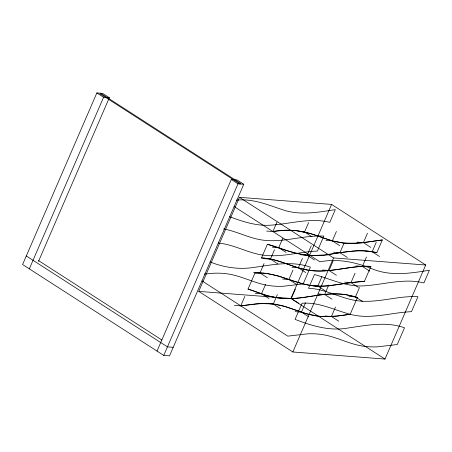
<?xml version="1.0" encoding="UTF-8"?>
<svg xmlns="http://www.w3.org/2000/svg" width="452" height="452" viewBox="0 0 452 452"><rect width="100%" height="100%" fill="white"/><g stroke="black" fill="none" stroke-linecap="round" stroke-linejoin="round"><path stroke-width="0.68" d="M38.443 261.522L109.333 97.705L102.615 93.378L96.852 92.931L22.6 264.522L163.748 355.413L169.511 355.86L243.764 184.269L237.04 179.941L231.283 179.495L157.03 351.085M29.323 268.85L103.576 97.265L109.333 97.705M163.748 355.413L238.001 183.823L243.764 184.269M198.756 291.393L239.458 197.338L331.61 204.417L425.711 265.008L385.008 359.069L292.856 351.989L198.756 291.393L291.286 298.501L298.676 303.264M244.831 296.439L240.758 305.846L234.424 305.354M254.86 291.404L248.018 289.071L254.99 272.963L261.256 272.997A178.246 98.542 -57.2 0 1 267.301 273.539L278.076 275.861L292.438 280.771M348.825 282.924L364.419 281.364L370.906 266.381C351.272 265.239 332.163 272.669 312.501 270.697A178.348 98.598 -57.2 0 1 309.513 270.341C293.015 268.087 278.347 258.442 261.476 257.973L267.414 244.244L275.11 246.436L286.687 250.515M276.986 222.124L272.918 231.531L266.584 231.045M253.64 272.499L259.973 272.985L264.047 263.584M264.109 258.657L270.443 259.143L274.517 249.736M272.381 247.182L278.72 247.673L282.788 238.266M255.188 293.275L261.522 293.76L265.595 284.353M266.968 303.535L273.302 304.021L277.37 294.614M298.213 231.503L304.552 231.989L308.62 222.582M282.568 279.02L288.907 279.505L292.975 270.104M291.998 267.301L298.337 267.787L302.405 258.38M300.8 254.77L307.134 255.256L311.202 245.854M331.61 204.417L290.907 298.473L385.008 359.069M291.286 298.501L295.354 289.094M295.116 311.654L301.45 312.146L305.524 302.738M325.994 240.368L332.327 240.854L336.395 231.447M311.496 285.551L317.835 286.037L321.903 276.63M292.856 351.989L333.553 257.934L425.711 265.008M322.671 270.002L329.005 270.488L333.079 261.087M287.37 250.753L295.693 253.295L303.642 254.883A178.026 98.423 -57.2 0 0 306.631 255.233A177.546 98.157 -57.2 0 0 312.778 255.544L324.039 254.939L339.91 252.724L344.017 243.323M318.315 293.986L324.649 294.472L328.723 285.065M325.073 315.982L331.406 316.468L335.474 307.066M357.069 242.142L363.402 242.628L367.476 233.226M344.639 282.138L350.972 282.624L355.046 273.217M356.057 265.929L362.391 266.414L366.459 257.013M365.821 251.255L372.16 251.741L376.228 242.334M349.102 296.422L355.441 296.913L359.509 287.506M350.193 314.247L336.842 316.061L324.05 316.592A176.337 97.485 -57.2 0 1 317.971 316.123L306.445 313.728L284.506 306.366L272.98 303.97L260.601 303.541L240.758 305.846L255.747 303.868L266.9 303.501A176.337 97.485 -57.2 0 1 272.98 303.97C284.896 305.253 295.738 310.671 307.145 313.925C321.157 318.174 336 316.62 350.193 314.247L357.447 297.478L346.079 294.721A177.257 97.994 -57.2 0 0 340.096 294.037A178.37 98.609 -57.2 0 0 336.237 293.873C319.688 293.585 303.608 298.778 287.071 298.625A177.952 98.378 -57.2 0 1 281.681 298.382A177.805 98.299 -57.2 0 1 277.929 297.964L267.177 295.602L248.018 289.071M333.61 252.239C343.074 253.425 352.424 250.188 361.95 250.787A176.721 97.7 -57.2 0 1 365.041 250.905A177.127 97.926 -57.2 0 1 368.826 251.233L376.849 252.645L382.352 239.939L378.996 240.424M334.87 253.493C348.69 251.278 363.063 249.244 376.849 252.645M309.157 296.58L313.36 295.941M334.028 253.617C310.575 259.454 289.263 251.696 267.414 244.244M308.315 296.704C291.856 299.766 274.562 299.348 258.934 292.873M378.16 240.543L361.459 242.86L349.441 243.408A176.67 97.672 -57.2 0 1 343.334 243.006A178.986 98.948 -57.2 0 1 341.096 242.718L333.164 241.097L324.169 238.294M347.989 283.048L330.44 285.5L318.411 286.071A176.732 97.705 -57.2 0 1 312.298 285.687A178.619 98.751 -57.2 0 1 310.066 285.404L302.117 283.799L293.122 281.008M382.352 239.939L362.278 242.775L355.764 243.306L343.334 243.006L331.757 240.718L309.818 233.356L298.337 230.853A177.031 97.869 -57.2 0 0 292.286 230.328A179.133 99.033 -57.2 0 0 289.958 230.26L281.98 230.537L272.918 231.531C290.122 228.096 307.473 231.673 323.491 238.051M314.196 295.811C328.519 293.399 343.514 292.698 357.447 297.478M204.406 274.059L213.553 273.245A180.337 99.7 -57.2 0 1 231.791 274.647C243.17 277.076 253.679 282.421 265.064 284.85A180.337 99.7 -57.2 0 0 283.302 286.252L303.145 283.952L310.4 267.183C291.998 260.623 272.437 264.765 253.747 267.448C238.978 269.72 223.87 267.533 210.073 261.923M236.373 200.185C253.273 198.253 269.03 205.377 284.709 210.417C301.269 215.463 318.626 212.169 335.299 209.638L329.802 222.35C310.626 217.514 291.263 223.644 272.093 225.062C257.391 226.497 243.199 221.791 229.644 216.694M364.419 281.364C353.272 281.765 342.322 284.172 331.265 285.41C306.524 290.579 285.184 274.5 261.256 272.997A179.116 99.028 -57.2 0 0 254.99 272.963M370.906 266.381C353.306 265.448 336.203 271.132 318.643 271.025A177.342 98.044 -57.2 0 1 312.501 270.697C296.817 269.369 282.975 260.827 267.494 258.584A179.71 99.35 -57.2 0 0 264.51 258.216L261.476 257.973M173.212 347.305L167.449 346.865L26.301 255.973M218.237 243.063C234.565 244.47 248.945 253.815 265.251 255.386C282.794 257.25 299.93 251.736 317.372 251.069L323.858 236.08C304.224 235.04 285.105 242.272 265.454 240.402C250.86 239.21 237.899 231.616 223.667 228.898M255.538 291.647L258.256 292.63M100.632 93.281L100.18 93.897L239.984 183.924L240.368 183.761L240.436 183.303L100.632 93.281L100.18 93.897M240.436 183.303L239.984 183.924M363.402 242.628L370.798 247.391M372.16 251.741L379.55 256.504M332.327 240.854L339.718 245.617M96.852 92.931L103.576 97.265M231.283 179.495L238.001 183.823M362.391 266.414L369.787 271.177M339.949 252.724L347.339 257.487M304.552 231.989L311.942 236.746M239.458 197.338L333.553 257.934M234.153 206.57L319.965 261.827C338.124 258.267 356.464 262.324 373.273 269.296C391.319 276.336 410.885 273.302 429.4 270.234L423.897 282.946C404.726 278.11 385.364 284.235 366.193 285.653C348.029 287.766 331.452 279.24 314.468 274.539L308.524 288.269C326.367 288.913 341.893 299.433 359.555 300.998C379.2 302.868 398.325 295.631 417.959 296.676L411.473 311.665C392.121 312.451 372.855 319.084 353.458 315.078C336.294 311.236 320.157 301.834 302.038 303.258L295.066 319.372C311.835 325.835 329.689 331.35 347.848 328.039C366.538 325.361 386.098 321.214 404.5 327.773L397.24 344.543L377.403 346.848A180.337 99.7 -57.2 0 1 359.165 345.447C347.78 343.011 337.271 337.672 325.892 335.237A180.337 99.7 -57.2 0 0 307.648 333.836L287.811 336.141L201.993 280.884M350.972 282.624L358.368 287.382M307.134 255.256L314.524 260.019M329.005 270.488L336.401 275.251M355.441 296.913L362.832 301.67M278.72 247.673L286.11 252.431M298.337 267.787L305.727 272.545M317.835 286.037L325.225 290.794M270.443 259.143L277.839 263.906M324.649 294.472L332.045 299.235M288.907 279.505L296.297 284.268M331.406 316.468L338.797 321.231M259.973 272.985L267.369 277.748M301.45 312.146L308.846 316.903M261.522 293.76L268.917 298.518M273.302 304.021L280.698 308.784M38.584 260.618L161.94 340.051"/></g></svg>
